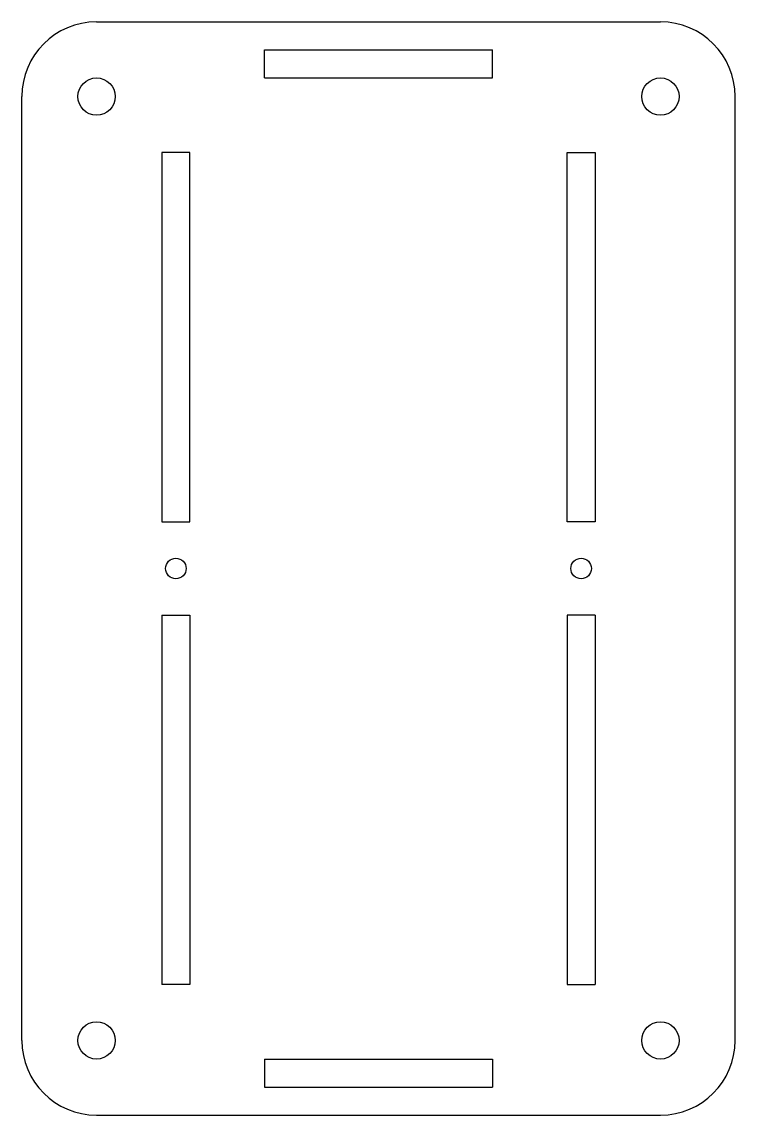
# Model space of a CAD drawing. Extents: x -34 to 42, y -36 to 81.
import ezdxf

# ---------------------------------------------------------------- set-up
doc = ezdxf.new("R2010")
doc.units = 0
doc.layers.add('VISIBLE', color=7, linetype='CONTINUOUS')

msp = doc.modelspace()

# ---------------------------------------------------------------- linework, layer by layer
at = {"layer": 'VISIBLE'}
for p, q in [((-25.95, 80.65), (34.45, 80.65)), ((-7.95, 74.65), (-7.95, 77.65)), ((-7.95, 77.65), (16.45, 77.65)), ((16.45, 74.65), (16.45, 77.65)), ((-7.95, 74.65), (16.45, 74.65)), ((-33.95, -28.45), (-33.95, 72.65)), ((42.45, -28.45), (42.45, 72.65)), ((-18.95, 66.65), (-18.95, 27.1)), ((-15.95, 66.65), (-18.95, 66.65)), ((-15.95, 27.1), (-15.95, 66.65)), ((24.45, 27.1), (24.45, 66.65)), ((24.45, 66.65), (27.45, 66.65)), ((27.45, 66.65), (27.45, 27.1)), ((-18.95, 27.1), (-15.95, 27.1)), ((27.45, 27.1), (24.45, 27.1)), ((-18.95, 17.1), (-18.95, -22.45)), ((-18.95, 17.1), (-15.95, 17.1)), ((-15.95, 17.1), (-15.95, -22.45)), ((24.45, 17.1), (24.45, -22.45)), ((27.45, 17.1), (24.45, 17.1)), ((27.45, 17.1), (27.45, -22.45)), ((-15.95, -22.45), (-18.95, -22.45)), ((24.45, -22.45), (27.45, -22.45)), ((-7.95, -30.45), (16.45, -30.45)), ((-7.95, -30.45), (-7.95, -33.45)), ((16.45, -30.45), (16.45, -33.45)), ((-7.95, -33.45), (16.45, -33.45)), ((-25.95, -36.45), (34.45, -36.45))]:
    msp.add_line(p, q, dxfattribs=at)
for centre, radius in [((-25.95, 72.65), 2), ((34.45, 72.65), 2), ((-17.45, 22.1), 1.1), ((25.95, 22.1), 1.1), ((-25.95, -28.45), 2), ((34.45, -28.45), 2)]:
    msp.add_circle(centre, radius, dxfattribs=at)
for centre, start, end in [((-25.95, 72.65), 90, 180), ((34.45, 72.65), 0, 90), ((-25.95, -28.45), 180, 270), ((34.45, -28.45), 270, 0)]:
    msp.add_arc(centre, 8, start, end, dxfattribs=at)

doc.saveas('drawing.dxf')
